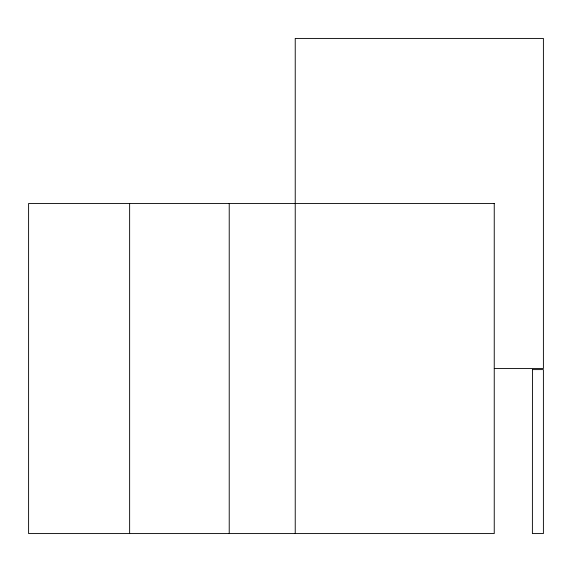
<?xml version="1.0" encoding="UTF-8"?>
<svg xmlns="http://www.w3.org/2000/svg" width="572" height="572" viewBox="0 0 572 572"><rect width="100%" height="100%" fill="white"/><g stroke="black" fill="none" stroke-linecap="round" stroke-linejoin="round"><path stroke-width="0.86" d="M494.301 368.525L543.4 368.525L543.4 38.424L295.231 38.424L295.231 533.576M229.222 203.475L229.222 533.576M129.637 203.475L129.637 533.576M532.432 369.598L532.396 533.576L543.4 533.576L543.4 369.605L532.396 369.605M494.244 203.475L28.6 203.475L28.6 533.576L494.244 533.576L494.244 203.475"/></g></svg>
